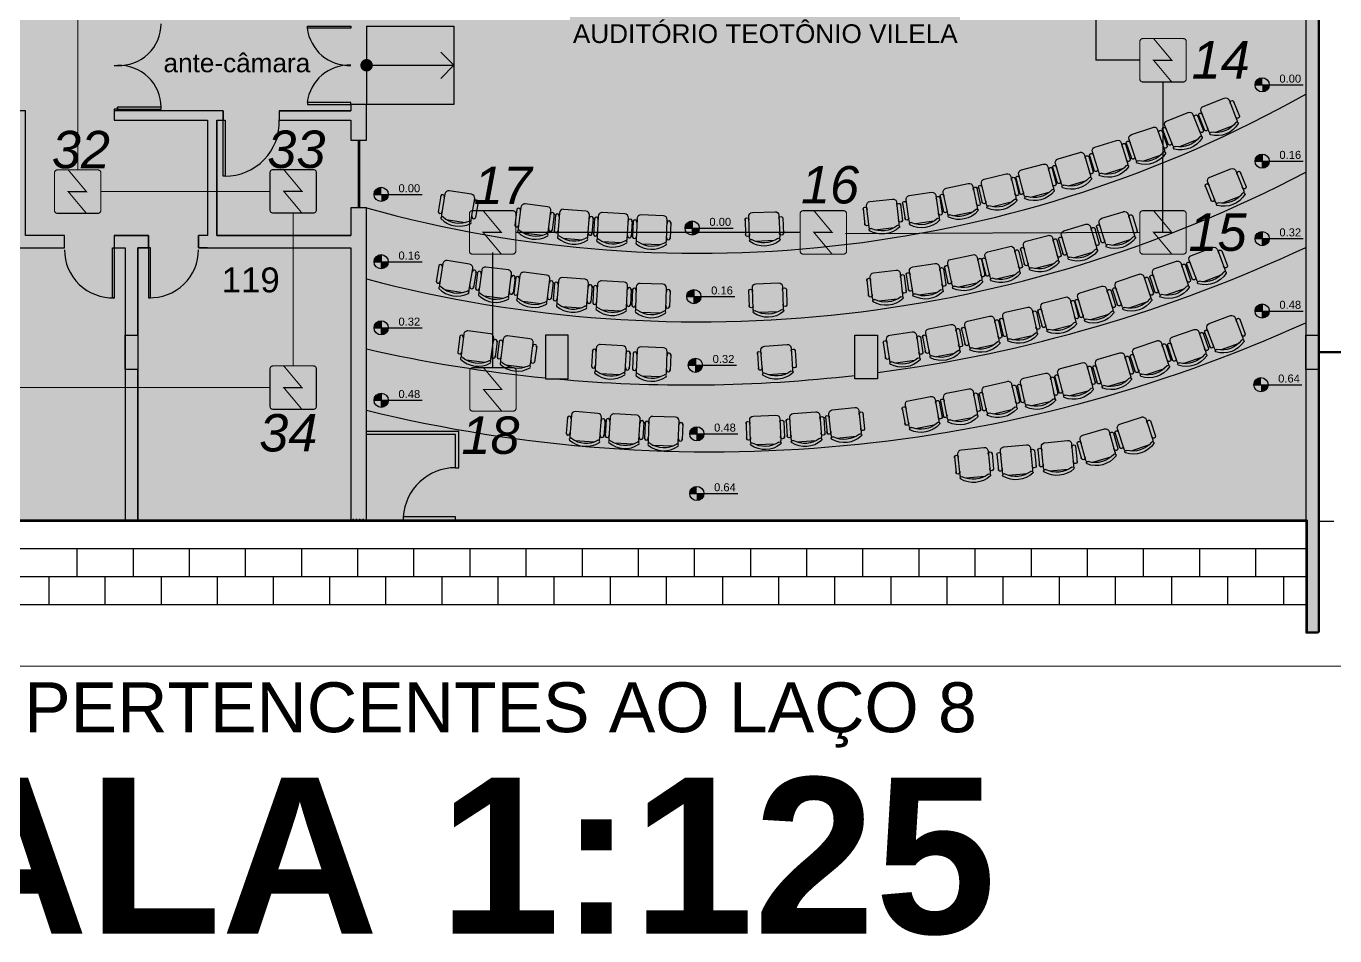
# Model space of a CAD drawing. Header units: metres. Extents: x -331 to 2982, y 362 to 2539.
# Drawn here: x 752.49 to 773.47, y 1545.86 to 1560.45 of the extents above; entities that cross this region are included whole.
import ezdxf
from ezdxf.enums import TextEntityAlignment as Align

# ---------------------------------------------------------------- set-up
doc = ezdxf.new("R2010")
doc.units = ezdxf.units.M
doc.linetypes.add('DASHED2', pattern=[0.375, 0.25, -0.125])
doc.layers.get('0').update_dxf_attribs({"color": 251})
doc.layers.add('_corredores', color=251, linetype='Continuous', plot=False)
doc.layers.add('_salas', color=251, linetype='Continuous', plot=False)
for name, color, linetype in [('ALV', 251, 'Continuous'), ('Cota Nivel', 251, 'Continuous'), ('CX', 251, 'Continuous'), ('Det', 251, 'Continuous'), ('DET. FUMAÇA', 1, 'Continuous'), ('Div', 251, 'Continuous'), ('Est', 251, 'Continuous'), ('Mob', 251, 'Continuous'), ('Pis', 251, 'Continuous'), ('Proj', 251, 'DASHED2'), ('SALAS NOVAS', 7, 'Continuous'), ('Texto_Salas', 251, 'Continuous'), ('vid', 251, 'Continuous')]:
    doc.layers.add(name, color=color, linetype=linetype)
doc.styles.add('ALESP1', font='arial.ttf')
doc.styles.add('DESTAQUE', font='arial.ttf', dxfattribs={"height": 0.4})
doc.styles.get("Standard").update_dxf_attribs({"font": 'arial.ttf', "height": 0.3})
doc.styles.add('X3G_ENTITY_1416AE9F', font='arial.ttf', dxfattribs={"height": 0.6})
doc.styles.add('X3G_ENTITY_1416AEA9', font='arial.ttf', dxfattribs={"height": 0.6})
doc.styles.add('X3G_ENTITY_1416AEB3', font='arial.ttf', dxfattribs={"height": 0.6})
doc.styles.add('X3G_ENTITY_1416AEBD', font='arial.ttf', dxfattribs={"height": 0.6})
doc.styles.add('X3G_ENTITY_1416AEC7', font='arial.ttf', dxfattribs={"height": 0.6})
doc.styles.add('X3G_ENTITY_1416AED1', font='arial.ttf', dxfattribs={"height": 0.6})
doc.styles.add('X3G_ENTITY_1416AEDB', font='arial.ttf', dxfattribs={"height": 0.6})
doc.styles.add('X3G_ENTITY_1416AEF9', font='arial.ttf', dxfattribs={"height": 0.6})
doc.styles.add('X3G_ENTITY_14219045', font='arialbd.ttf', dxfattribs={"height": 2.5})

# ---------------------------------------------------------------- blocks, each defined once
blk = doc.blocks.new('Detector de fumaça')
at = {"layer": 'DET. FUMAÇA', "linetype": 'Continuous', "lineweight": 15, "const_width": 0.0187}
blk.add_lwpolyline([(774.599, 539.816), (775.249, 539.816, -0.414214), (775.296, 539.769), (775.296, 539.167, -0.414214), (775.249, 539.12), (774.599, 539.12, -0.414214), (774.553, 539.167), (774.553, 539.769, -0.414214)], format="xyb", close=True, dxfattribs=at)
blk.add_lwpolyline([(774.773, 539.816), (775.064, 539.468), (774.773, 539.468), (775.064, 539.12)], dxfattribs=at)
blk = doc.blocks.new('CHAIR7$$')
for p, q in [((0.508, 0.305), (0.076, 0.305)), ((0.13, 0.382), (0.454, 0.382)), ((0, 0.229), (0, -0.229)), ((0.584, -0.189), (0.584, 0.189)), ((0.076, -0.305), (0.508, -0.305)), ((0.13, -0.381), (0.454, -0.381))]:
    blk.add_line(p, q)
for centre, radius, start, end in [((0.076, 0.229), 0.0762, 90, 180), ((0.141, 0.344), 0.0397, 73.7398, 286.2602), ((0.443, 0.344), 0.0397, 253.7398, 106.2602), ((0.508, 0.229), 0.0762, 62.4156, 90), ((0.568, 0.282), 0.0279, 53.3099, 212.0274), ((0.123, 0), 0.499, 327.5758, 32.4242), ((0.178, 0), 0.508, 323.1301, 36.8699), ((0.076, -0.229), 0.0762, 180, 270), ((0.141, -0.343), 0.0397, 73.7398, 286.2602), ((0.443, -0.343), 0.0397, 253.7398, 106.2602), ((0.508, -0.229), 0.0762, 270, 297.5844), ((0.568, -0.282), 0.0279, 147.9726, 306.6901)]:
    blk.add_arc(centre, radius, start, end)

msp = doc.modelspace()

# ---------------------------------------------------------------- hatches: boundary and pattern name
at = {"layer": '_corredores', "transparency": 33554508}
h = msp.add_hatch(color=256, dxfattribs=at)
h.dxf.hatch_style = 1
h.paths.add_polyline_path([(849.579, 1608.941), (849.579, 1612.216), (852.229, 1612.216), (852.229, 1614.651), (851.629, 1614.651), (851.629, 1624.564), (870.399, 1624.564), (870.399, 1626.4), (870.209, 1626.4), (870.209, 1626.597), (870.023, 1626.784), (866.324, 1626.785), (866.308, 1626.751), (866.204, 1626.834), (865.442, 1627.594), (864.014, 1627.594), (862.586, 1627.594), (861.776, 1626.785), (861.74, 1626.785), (861.736, 1626.784), (861.723, 1626.783), (861.705, 1626.783), (858.111, 1626.785), (857.764, 1626.438), (857.417, 1626.785), (853.824, 1626.785), (853.808, 1626.751), (853.704, 1626.834), (852.942, 1627.594), (851.514, 1627.594), (849.768, 1627.594), (849.768, 1626.834), (849.628, 1626.834), (849.628, 1629.914), (841.254, 1629.914), (841.254, 1628.074), (840.494, 1628.074), (840.494, 1627.116), (840.776, 1626.834), (840.394, 1626.452), (840.062, 1626.785), (836.454, 1626.785), (836.439, 1626.751), (836.334, 1626.834), (835.573, 1627.594), (834.144, 1627.594), (832.716, 1627.594), (831.906, 1626.785), (831.87, 1626.785), (831.867, 1626.784), (831.853, 1626.783), (831.835, 1626.783), (828.241, 1626.785), (827.894, 1626.438), (827.548, 1626.785), (823.954, 1626.785), (823.938, 1626.751), (823.834, 1626.834), (823.072, 1627.594), (821.644, 1627.594), (820.215, 1627.594), (819.405, 1626.785), (819.37, 1626.785), (819.366, 1626.784), (819.353, 1626.783), (819.335, 1626.783), (815.741, 1626.785), (815.394, 1626.438), (815.047, 1626.785), (811.454, 1626.785), (811.438, 1626.751), (811.334, 1626.834), (810.572, 1627.594), (809.144, 1627.594), (807.715, 1627.594), (806.906, 1626.785), (806.87, 1626.785), (806.866, 1626.784), (806.853, 1626.783), (806.835, 1626.783), (803.241, 1626.785), (802.894, 1626.438), (802.547, 1626.785), (798.954, 1626.785), (798.938, 1626.751), (798.834, 1626.834), (798.072, 1627.594), (796.644, 1627.594), (795.215, 1627.594), (794.406, 1626.785), (794.37, 1626.785), (794.366, 1626.784), (794.353, 1626.783), (794.335, 1626.783), (790.741, 1626.785), (790.394, 1626.438), (790.047, 1626.785), (786.454, 1626.785), (786.438, 1626.751), (786.334, 1626.834), (785.572, 1627.594), (784.144, 1627.594), (782.716, 1627.594), (781.906, 1626.785), (781.87, 1626.785), (781.866, 1626.784), (781.853, 1626.783), (781.835, 1626.783), (778.241, 1626.785), (777.894, 1626.438), (777.547, 1626.785), (773.954, 1626.785), (773.938, 1626.751), (773.834, 1626.834), (773.072, 1627.594), (771.644, 1627.594), (770.216, 1627.594), (769.406, 1626.785), (769.37, 1626.785), (769.367, 1626.784), (769.353, 1626.783), (769.335, 1626.783), (765.635, 1626.784), (765.449, 1626.597), (765.449, 1626.4), (765.259, 1626.4), (765.259, 1624.564), (770.104, 1624.564), (770.104, 1614.651), (770.414, 1614.651), (770.414, 1605.531), (765.029, 1605.531), (765.029, 1610.831), (763.829, 1610.831), (763.829, 1605.531), (755.929, 1605.531), (755.929, 1610.831), (754.829, 1610.831), (754.829, 1605.531), (746.079, 1605.531), (746.079, 1601.916), (748.449, 1601.916), (748.449, 1603.616), (748.049, 1603.616), (748.049, 1603.816), (754.474, 1603.816), (754.474, 1603.616), (754.149, 1603.616), (754.149, 1601.916), (754.474, 1601.916), (754.474, 1601.716), (754.474, 1601.191), (757.974, 1601.191), (757.974, 1603.591), (757.974, 1603.791), (768.029, 1603.791), (768.029, 1603.771), (768.834, 1603.771), (768.834, 1595.811), (768.004, 1595.811), (768.004, 1595.791), (762.364, 1595.791), (762.364, 1590.581), (754.174, 1590.581), (754.174, 1593.066), (752.499, 1593.066), (752.499, 1560.541), (752.299, 1560.541), (752.299, 1561.441), (751.199, 1561.441), (751.199, 1558.116), (752.299, 1558.116), (752.299, 1559.116), (752.499, 1559.116), (752.499, 1557.116), (755.419, 1557.116), (755.419, 1558.966), (753.924, 1558.966), (753.924, 1563.441), (754.189, 1563.441), (754.189, 1587.651), (760.824, 1587.651), (760.824, 1587.741), (768.929, 1587.741), (768.929, 1563.841), (770.329, 1563.841), (770.329, 1587.741), (771.929, 1587.741), (773.029, 1587.741), (775.879, 1587.741), (775.879, 1586.641), (777.179, 1586.641), (777.179, 1587.741), (788.779, 1587.741), (788.779, 1586.641), (790.079, 1586.641), (790.079, 1587.741), (802.329, 1587.741), (804.029, 1587.741), (844.979, 1587.741), (844.979, 1587.916), (845.279, 1587.916), (845.279, 1587.563), (845.279, 1563.241), (806.429, 1563.241), (806.429, 1563.441), (806.629, 1563.441), (806.629, 1565.791), (806.229, 1565.791), (806.229, 1585.191), (806.629, 1585.191), (806.629, 1587.541), (803.039, 1587.541), (803.039, 1576.841), (798.689, 1576.841), (796.094, 1576.841, -0.496898), (794.36, 1575.527), (793.559, 1573.063), (798.509, 1571.449), (798.509, 1560.721), (794.829, 1560.721), (794.829, 1560.541), (794.829, 1557.551), (801.129, 1557.551), (801.129, 1556.451), (802.329, 1556.451), (802.329, 1557.551), (805.229, 1557.551), (805.229, 1556.451), (806.429, 1556.451), (806.429, 1560.691), (845.279, 1560.691), (845.279, 1555.997), (846.404, 1555.997), (846.404, 1556.891), (846.054, 1556.891), (846.054, 1556.991), (846.454, 1556.991), (846.454, 1560.691), (849.204, 1560.691), (849.204, 1556.991), (849.604, 1556.991), (849.604, 1556.891), (849.254, 1556.891), (849.254, 1555.997), (850.479, 1555.997), (850.479, 1563.241), (849.579, 1563.241), (849.579, 1572.291), (849.579, 1575.941), (849.579, 1587.563), (849.579, 1588.141), (849.679, 1588.141), (849.679, 1587.991), (866.719, 1587.991), (870.339, 1587.991), (870.339, 1595.791), (866.429, 1595.791), (866.429, 1595.721), (852.429, 1595.721), (852.429, 1590.391), (849.579, 1590.391)])
h.paths.add_polyline_path([(845.139, 1595.841), (845.279, 1595.841), (845.279, 1590.341), (839.679, 1590.341), (775.879, 1590.341), (773.004, 1590.341), (773.004, 1595.811), (771.774, 1595.811), (771.774, 1603.766), (773.119, 1603.766), (773.119, 1603.821), (845.139, 1603.821)], flags=16)
h.paths.add_polyline_path([(846.026, 1605.531), (845.019, 1605.531), (845.019, 1609.931), (845.029, 1610.831), (843.829, 1610.831), (843.829, 1605.531), (835.029, 1605.531), (835.029, 1610.831), (833.829, 1610.831), (833.829, 1605.531), (825.029, 1605.531), (825.029, 1610.831), (823.829, 1610.831), (823.829, 1605.531), (815.029, 1605.531), (815.029, 1610.831), (813.829, 1610.831), (813.829, 1605.531), (805.029, 1605.531), (805.029, 1610.831), (803.829, 1610.831), (803.829, 1605.531), (795.029, 1605.531), (795.029, 1610.831), (793.829, 1610.831), (793.829, 1605.531), (785.029, 1605.531), (785.029, 1610.831), (783.829, 1610.831), (783.829, 1605.531), (775.029, 1605.531), (775.029, 1610.831), (773.999, 1610.831), (773.999, 1605.531), (773.214, 1605.531), (773.214, 1614.651), (773.144, 1614.651), (773.144, 1620.131), (775.164, 1620.131), (775.164, 1622.051), (773.644, 1622.051), (773.644, 1621.631), (773.184, 1621.631), (773.184, 1624.564), (845.949, 1624.563), (845.949, 1621.631), (845.489, 1621.631), (845.489, 1622.051), (843.989, 1622.051), (843.989, 1621.631), (843.969, 1620.131), (845.949, 1620.131), (845.949, 1614.651), (846.026, 1614.651)], flags=16)
h.paths.add_polyline_path([(865.19, 1593.806, -2.788173), (864.407, 1590.628), (864.569, 1590.706), (864.758, 1590.381), (866.058, 1591.278, -0.450063), (866.35, 1592.463), (865.616, 1593.862), (865.298, 1593.662)], flags=16)
h.paths.add_polyline_path([(845.264, 1626.452), (844.882, 1626.834), (845.264, 1627.216), (845.646, 1626.834)], flags=16)
h.paths.add_polyline_path([(851.514, 1626.452), (851.132, 1626.834), (851.514, 1627.216), (851.896, 1626.834)], flags=16)
h.paths.add_polyline_path([(834.144, 1626.452), (833.762, 1626.834), (834.144, 1627.216), (834.526, 1626.834)], flags=16)
h.paths.add_polyline_path([(864.014, 1626.452), (863.632, 1626.834), (864.014, 1627.216), (864.396, 1626.834)], flags=16)
h.paths.add_polyline_path([(821.644, 1626.452), (821.262, 1626.834), (821.644, 1627.216), (822.026, 1626.834)], flags=16)
h.paths.add_polyline_path([(809.526, 1626.834), (809.144, 1626.452), (808.762, 1626.834), (809.144, 1627.216)], flags=16)
h.paths.add_polyline_path([(797.026, 1626.834), (796.644, 1626.452), (796.262, 1626.834), (796.644, 1627.216)], flags=16)
h.paths.add_polyline_path([(784.526, 1626.834), (784.144, 1626.452), (783.762, 1626.834), (784.144, 1627.216)], flags=16)
h.paths.add_polyline_path([(772.026, 1626.834), (771.644, 1626.452), (771.262, 1626.834), (771.644, 1627.216)], flags=16)
h.paths.add_polyline_path([(767.575, 1593.944), (767.428, 1593.841), (767.223, 1594.085), (766.329, 1593.191, -0.414214), (766.329, 1592.392), (767.223, 1591.497), (767.428, 1591.741), (767.575, 1591.638, -3.171595)], flags=16)
at = {"layer": '_salas', "transparency": 33554559}
h = msp.add_hatch(color=256, dxfattribs=at)
h.dxf.hatch_style = 1
h.paths.add_polyline_path([(746.067, 1552.512), (773.017, 1552.512), (773.017, 1550.722), (773.217, 1550.722), (773.217, 1566.522), (773.017, 1566.522), (773.017, 1563.422), (770.517, 1563.422), (770.517, 1563.822), (770.317, 1563.822), (768.917, 1563.822), (768.917, 1587.722), (760.812, 1587.722), (760.812, 1587.632), (760.812, 1587.522), (762.307, 1587.522), (762.317, 1563.422), (757.857, 1563.422), (757.857, 1560.547), (753.912, 1560.547), (753.912, 1558.947), (755.407, 1558.947), (755.407, 1557.097), (752.487, 1557.097), (752.487, 1559.097), (752.287, 1559.097), (752.287, 1558.097), (751.187, 1558.097), (751.187, 1561.422), (752.287, 1561.422), (752.287, 1560.522), (752.487, 1560.522), (752.487, 1593.047), (754.162, 1593.047), (754.462, 1593.047), (754.462, 1593.247), (744.437, 1593.247), (744.437, 1593.047), (746.067, 1593.047)])
h = msp.add_hatch(color=256, dxfattribs=at)
h.dxf.hatch_style = 1
h.paths.add_polyline_path([(746.079, 1552.531), (773.029, 1552.531), (773.029, 1550.741), (773.229, 1550.741), (773.229, 1566.541), (773.029, 1566.541), (773.029, 1563.441), (770.529, 1563.441), (770.529, 1563.841), (770.329, 1563.841), (768.929, 1563.841), (768.929, 1587.741), (760.824, 1587.741), (760.824, 1587.651), (760.824, 1587.541), (762.319, 1587.541), (762.329, 1563.441), (757.869, 1563.441), (757.869, 1560.566), (753.924, 1560.566), (753.924, 1558.966), (755.419, 1558.966), (755.419, 1557.116), (752.499, 1557.116), (752.499, 1559.116), (752.299, 1559.116), (752.299, 1558.116), (751.199, 1558.116), (751.199, 1561.441), (752.299, 1561.441), (752.299, 1560.541), (752.499, 1560.541), (752.499, 1593.066), (754.174, 1593.066), (754.474, 1593.066), (754.474, 1593.266), (744.449, 1593.266), (744.449, 1593.066), (746.079, 1593.066)])
at = {"layer": 'ALV', "ltscale": 0.8}
h = msp.add_hatch(dxfattribs=at)
h.set_pattern_fill('ANSI31', color=251, scale=0.3, style=0)
h.set_pattern_definition([(45, (583.793965, 1477.03542), (-0.026516504, 0.026516504), [])])
h.paths.add_polyline_path([(757.929, 1552.551), (757.719, 1552.551), (757.719, 1552.531), (757.929, 1552.531)])
at = {"layer": 'Cota Nivel', "ltscale": 0.8}
h = msp.add_hatch(color=251, dxfattribs=at)
h.paths.add_polyline_path([(772.31, 1559.51), (772.31, 1559.624, 0.414214), (772.196, 1559.51)])
h.paths.add_polyline_path([(772.31, 1559.396, 0.414214), (772.424, 1559.51), (772.31, 1559.51)])
h = msp.add_hatch(color=251, dxfattribs=at)
h.paths.add_polyline_path([(772.31, 1558.287), (772.31, 1558.401, 0.414214), (772.196, 1558.287)])
h.paths.add_polyline_path([(772.31, 1558.173, 0.414214), (772.424, 1558.287), (772.31, 1558.287)])
h = msp.add_hatch(color=251, dxfattribs=at)
h.paths.add_polyline_path([(758.183, 1557.753), (758.183, 1557.867, 0.414214), (758.069, 1557.753)])
h.paths.add_polyline_path([(758.183, 1557.639, 0.414214), (758.298, 1557.753), (758.183, 1557.753)])
h = msp.add_hatch(color=251, dxfattribs=at)
h.paths.add_polyline_path([(763.17, 1557.213), (763.17, 1557.327, 0.414214), (763.056, 1557.213)])
h.paths.add_polyline_path([(763.17, 1557.099, 0.414214), (763.284, 1557.213), (763.17, 1557.213)])
h = msp.add_hatch(color=251, dxfattribs=at)
h.paths.add_polyline_path([(772.31, 1557.045), (772.31, 1557.159, 0.414214), (772.196, 1557.045)])
h.paths.add_polyline_path([(772.31, 1556.931, 0.414214), (772.424, 1557.045), (772.31, 1557.045)])
h = msp.add_hatch(color=251, dxfattribs=at)
h.paths.add_polyline_path([(758.183, 1556.673), (758.183, 1556.787, 0.414214), (758.069, 1556.673)])
h.paths.add_polyline_path([(758.183, 1556.559, 0.414214), (758.298, 1556.673), (758.183, 1556.673)])
h = msp.add_hatch(color=251, dxfattribs=at)
h.paths.add_polyline_path([(763.197, 1556.114), (763.197, 1556.228, 0.414214), (763.083, 1556.114)])
h.paths.add_polyline_path([(763.197, 1556, 0.414214), (763.311, 1556.114), (763.197, 1556.114)])
h = msp.add_hatch(color=251, dxfattribs=at)
h.paths.add_polyline_path([(772.31, 1555.883), (772.31, 1555.997, 0.414214), (772.196, 1555.883)])
h.paths.add_polyline_path([(772.31, 1555.769, 0.414214), (772.424, 1555.883), (772.31, 1555.883)])
h = msp.add_hatch(color=251, dxfattribs=at)
h.paths.add_polyline_path([(758.183, 1555.613), (758.183, 1555.727, 0.414214), (758.069, 1555.613)])
h.paths.add_polyline_path([(758.183, 1555.499, 0.414214), (758.298, 1555.613), (758.183, 1555.613)])
h = msp.add_hatch(color=251, dxfattribs=at)
h.paths.add_polyline_path([(763.221, 1555.014), (763.221, 1555.128, 0.414214), (763.107, 1555.014)])
h.paths.add_polyline_path([(763.221, 1554.9, 0.414214), (763.336, 1555.014), (763.221, 1555.014)])
h = msp.add_hatch(color=251, dxfattribs=at)
h.paths.add_polyline_path([(772.29, 1554.701), (772.29, 1554.816, 0.414214), (772.176, 1554.701)])
h.paths.add_polyline_path([(772.29, 1554.587, 0.414214), (772.404, 1554.701), (772.29, 1554.701)])
h = msp.add_hatch(color=251, dxfattribs=at)
h.paths.add_polyline_path([(758.183, 1554.452), (758.183, 1554.566, 0.414214), (758.069, 1554.452)])
h.paths.add_polyline_path([(758.183, 1554.338, 0.414214), (758.298, 1554.452), (758.183, 1554.452)])
h = msp.add_hatch(color=251, dxfattribs=at)
h.paths.add_polyline_path([(763.244, 1553.914), (763.244, 1554.028, 0.414214), (763.13, 1553.914)])
h.paths.add_polyline_path([(763.244, 1553.8, 0.414214), (763.358, 1553.914), (763.244, 1553.914)])
h = msp.add_hatch(color=251, dxfattribs=at)
h.paths.add_polyline_path([(763.244, 1552.957), (763.244, 1553.071, 0.414214), (763.13, 1552.957)])
h.paths.add_polyline_path([(763.244, 1552.843, 0.414214), (763.358, 1552.957), (763.244, 1552.957)])

# ---------------------------------------------------------------- linework, layer by layer
at = {"lineweight": 0}
for points in [[(773.029, 1552.531), (746.079, 1552.531), (746.079, 1593.066)], [(773.029, 1552.531), (773.029, 1550.741), (773.229, 1550.741), (773.229, 1566.541), (773.029, 1566.541), (773.029, 1563.441), (770.529, 1563.441), (770.529, 1587.541), (773.029, 1587.541)]]:
    msp.add_lwpolyline(points, dxfattribs=at)
at = {"color": 251}
for points in [[(773.029, 1552.531), (746.079, 1552.531), (746.079, 1593.066)], [(773.029, 1552.531), (773.029, 1550.741), (773.229, 1550.741), (773.229, 1566.541), (773.029, 1566.541), (773.029, 1563.441), (770.529, 1563.441), (770.529, 1587.541), (773.029, 1587.541)]]:
    msp.add_lwpolyline(points, dxfattribs=at)
at = {"layer": 'ALV', "color": 251}
for p, q in [((755.649, 1559.096), (753.904, 1559.096)), ((753.904, 1559.096), (753.904, 1558.946)), ((753.904, 1558.946), (755.399, 1558.946)), ((755.399, 1558.946), (755.399, 1557.096)), ((755.399, 1558.946), (755.399, 1557.096)), ((755.549, 1558.946), (755.549, 1557.096)), ((755.549, 1558.946), (755.649, 1558.946)), ((755.549, 1557.096), (755.549, 1558.946)), ((755.549, 1558.946), (755.649, 1558.946)), ((755.649, 1559.096), (755.649, 1558.946)), ((755.649, 1558.946), (755.649, 1559.096)), ((756.549, 1559.096), (756.549, 1558.946)), ((756.549, 1559.096), (757.699, 1559.096)), ((757.699, 1557.537), (757.699, 1557.096)), ((757.949, 1557.537), (757.699, 1557.537)), ((757.949, 1552.531), (757.949, 1557.537)), ((753.904, 1557.096), (753.904, 1556.896)), ((753.904, 1557.096), (754.454, 1557.096)), ((754.454, 1557.096), (753.904, 1557.096)), ((753.904, 1557.096), (753.904, 1556.896)), ((754.454, 1557.096), (754.454, 1556.896)), ((754.454, 1556.896), (754.454, 1557.096)), ((755.399, 1557.096), (755.254, 1557.096)), ((755.254, 1556.896), (755.254, 1557.096)), ((755.399, 1557.096), (755.254, 1557.096)), ((755.254, 1557.096), (755.254, 1556.896)), ((755.549, 1557.096), (757.699, 1557.096)), ((757.699, 1557.096), (755.549, 1557.096)), ((753.904, 1556.896), (754.079, 1556.896)), ((753.904, 1556.896), (754.079, 1556.896)), ((754.079, 1556.896), (754.079, 1552.531)), ((754.079, 1556.896), (754.079, 1555.496)), ((754.279, 1556.896), (754.279, 1552.531)), ((754.454, 1556.896), (754.279, 1556.896)), ((754.279, 1555.496), (754.279, 1556.896)), ((754.279, 1556.896), (754.454, 1556.896)), ((755.254, 1556.896), (755.254, 1556.996)), ((755.399, 1556.896), (755.254, 1556.896)), ((755.254, 1556.896), (755.399, 1556.896)), ((755.399, 1556.896), (757.699, 1556.896)), ((755.399, 1556.896), (757.699, 1556.896)), ((757.699, 1556.896), (757.699, 1552.531)), ((757.699, 1556.896), (757.699, 1552.531)), ((754.079, 1554.946), (754.079, 1552.531)), ((754.279, 1552.531), (754.279, 1554.946)), ((773.029, 1550.741), (773.189, 1550.741))]:
    msp.add_line(p, q, dxfattribs=at)
for points in [[(773.209, 1566.521), (773.209, 1550.721)], [(773.009, 1561.221), (773.009, 1550.721)], [(773.009, 1550.721), (773.209, 1550.721)]]:
    msp.add_lwpolyline(points, dxfattribs=at)
for points in [[(757.949, 1559.196), (757.699, 1559.196), (757.699, 1559.096), (756.549, 1559.096), (756.549, 1558.946), (757.699, 1558.946), (757.699, 1558.621), (757.949, 1558.621)], [(753.104, 1557.096), (752.479, 1557.096), (752.479, 1559.096), (752.179, 1559.096), (752.179, 1557.096), (746.079, 1557.096), (746.079, 1556.896), (752.479, 1556.896), (753.104, 1556.896)]]:
    msp.add_lwpolyline(points, close=True, dxfattribs=at)
at = {"layer": 'Cota Nivel', "color": 251, "ltscale": 0.8}
for p, q in [((772.196, 1559.51), (772.967, 1559.51)), ((772.31, 1558.401), (772.31, 1558.173)), ((772.196, 1558.287), (772.967, 1558.287)), ((758.069, 1557.753), (758.841, 1557.753)), ((763.17, 1557.327), (763.17, 1557.099)), ((763.056, 1557.213), (763.827, 1557.213)), ((772.196, 1557.045), (772.967, 1557.045)), ((772.31, 1557.159), (772.31, 1556.931)), ((758.069, 1556.673), (758.841, 1556.673)), ((758.183, 1556.787), (758.183, 1556.559)), ((763.197, 1556.228), (763.197, 1556)), ((763.083, 1556.114), (763.855, 1556.114)), ((772.31, 1555.997), (772.31, 1555.769)), ((772.196, 1555.883), (772.967, 1555.883)), ((758.069, 1555.613), (758.841, 1555.613)), ((758.183, 1555.727), (758.183, 1555.499)), ((763.107, 1555.014), (763.879, 1555.014)), ((763.221, 1555.128), (763.221, 1554.9)), ((758.183, 1554.566), (758.183, 1554.338)), ((772.176, 1554.701), (772.947, 1554.701)), ((758.069, 1554.452), (758.841, 1554.452)), ((763.13, 1553.914), (763.902, 1553.914)), ((763.244, 1554.028), (763.244, 1553.8)), ((763.13, 1552.957), (763.902, 1552.957))]:
    msp.add_line(p, q, dxfattribs=at)
for centre in [(772.31, 1559.51), (772.31, 1558.287), (758.183, 1557.753), (763.17, 1557.213), (772.31, 1557.045), (758.183, 1556.673), (763.197, 1556.114), (772.31, 1555.883), (758.183, 1555.613), (763.221, 1555.014), (772.29, 1554.701), (758.183, 1554.452), (763.244, 1553.914), (763.244, 1552.957)]:
    msp.add_circle(centre, 0.114, dxfattribs=at)
at = {"layer": 'CX', "color": 251, "ltscale": 0.8}
msp.add_line((753.954, 1559.121), (753.904, 1559.121), dxfattribs=at)
for points in [[(757.699, 1560.451), (757.699, 1560.421), (756.999, 1560.421), (756.999, 1560.451)], [(753.954, 1559.151), (753.954, 1559.121), (754.654, 1559.121), (754.654, 1559.151)], [(757.699, 1559.196), (757.699, 1559.226), (756.999, 1559.226), (756.999, 1559.196)], [(755.649, 1558.946), (755.679, 1558.946), (755.679, 1558.046), (755.649, 1558.046)]]:
    msp.add_lwpolyline(points, close=True, dxfattribs=at)
at = {"layer": 'CX', "color": 251, "ltscale": 8}
for points in [[(753.874, 1556.896), (753.904, 1556.896), (753.904, 1556.096), (753.874, 1556.096)], [(754.484, 1556.897), (754.454, 1556.897), (754.454, 1556.097), (754.484, 1556.097)]]:
    msp.add_lwpolyline(points, close=True, dxfattribs=at)
at = {"layer": 'CX', "color": 251, "linetype": 'Continuous'}
msp.add_lwpolyline([(759.377, 1552.581), (758.537, 1552.581), (758.537, 1552.531), (759.377, 1552.531)], close=True, dxfattribs=at)
at = {"layer": 'CX', "color": 251, "ltscale": 0.8}
for centre, radius, start, end in [((753.983, 1560.491), 0.671, 267.4911, 0), ((757.668, 1560.496), 0.674, 186.4231, 272.6147), ((753.983, 1559.151), 0.671, 0, 92.5089), ((757.668, 1559.151), 0.674, 87.3853, 173.5769), ((755.679, 1558.917), 0.871, 270, 1.942)]:
    msp.add_arc(centre, radius, start, end, dxfattribs=at)
at = {"layer": 'CX', "color": 251, "ltscale": 8}
for centre, start, end in [((753.875, 1556.866), 180, 272.1894), ((754.483, 1556.867), 267.8106, 0)]:
    msp.add_arc(centre, 0.771, start, end, dxfattribs=at)
at = {"layer": 'CX', "color": 251, "linetype": 'Continuous'}
msp.add_arc((759.378, 1552.528), 0.843, 90.0796, 176.4064, dxfattribs=at)
at = {"layer": 'Det', "color": 251}
for p, q in [((773.009, 1552.071), (745.629, 1552.071)), ((753.309, 1551.621), (753.309, 1552.071)), ((754.209, 1551.621), (754.209, 1552.071)), ((755.109, 1551.621), (755.109, 1552.071)), ((756.009, 1551.621), (756.009, 1552.071)), ((756.909, 1551.621), (756.909, 1552.071)), ((757.359, 1552.071), (757.359, 1552.071)), ((757.809, 1551.621), (757.809, 1552.071)), ((758.259, 1552.071), (758.259, 1552.071)), ((758.709, 1551.621), (758.709, 1552.071)), ((759.159, 1552.071), (759.159, 1552.071)), ((759.609, 1551.621), (759.609, 1552.071)), ((760.059, 1552.071), (760.059, 1552.071)), ((760.509, 1551.621), (760.509, 1552.071)), ((760.959, 1552.071), (760.959, 1552.071)), ((761.409, 1551.621), (761.409, 1552.071)), ((761.859, 1552.071), (761.859, 1552.071)), ((762.309, 1551.621), (762.309, 1552.071)), ((762.759, 1552.071), (762.759, 1552.071)), ((763.209, 1551.621), (763.209, 1552.071)), ((763.659, 1552.071), (763.659, 1552.071)), ((764.109, 1551.621), (764.109, 1552.071)), ((764.559, 1552.071), (764.559, 1552.071)), ((765.009, 1551.621), (765.009, 1552.071)), ((765.459, 1552.071), (765.459, 1552.071)), ((765.909, 1551.621), (765.909, 1552.071)), ((766.359, 1552.071), (766.359, 1552.071)), ((766.809, 1551.621), (766.809, 1552.071)), ((767.259, 1552.071), (767.259, 1552.071)), ((767.709, 1551.621), (767.709, 1552.071)), ((768.159, 1552.071), (768.159, 1552.071)), ((768.609, 1551.621), (768.609, 1552.071)), ((769.059, 1552.071), (769.059, 1552.071)), ((769.509, 1551.621), (769.509, 1552.071)), ((769.959, 1552.071), (769.959, 1552.071)), ((770.409, 1551.621), (770.409, 1552.071)), ((770.859, 1552.071), (770.859, 1552.071)), ((771.309, 1551.621), (771.309, 1552.071)), ((771.759, 1552.071), (771.759, 1552.071)), ((772.209, 1551.621), (772.209, 1552.071)), ((772.659, 1552.071), (772.659, 1552.071)), ((773.009, 1551.621), (745.629, 1551.621)), ((752.859, 1551.171), (752.859, 1551.621)), ((753.759, 1551.171), (753.759, 1551.621)), ((754.659, 1551.171), (754.659, 1551.621)), ((755.559, 1551.171), (755.559, 1551.621)), ((756.459, 1551.171), (756.459, 1551.621)), ((757.359, 1551.171), (757.359, 1551.621)), ((758.259, 1551.171), (758.259, 1551.621)), ((759.159, 1551.171), (759.159, 1551.621)), ((760.059, 1551.171), (760.059, 1551.621)), ((760.959, 1551.171), (760.959, 1551.621)), ((761.859, 1551.171), (761.859, 1551.621)), ((762.759, 1551.171), (762.759, 1551.621)), ((763.659, 1551.171), (763.659, 1551.621)), ((764.559, 1551.171), (764.559, 1551.621)), ((765.459, 1551.171), (765.459, 1551.621)), ((766.359, 1551.171), (766.359, 1551.621)), ((767.259, 1551.171), (767.259, 1551.621)), ((768.159, 1551.171), (768.159, 1551.621)), ((769.059, 1551.171), (769.059, 1551.621)), ((769.959, 1551.171), (769.959, 1551.621)), ((770.859, 1551.171), (770.859, 1551.621)), ((771.759, 1551.171), (771.759, 1551.621)), ((772.659, 1551.171), (772.659, 1551.621)), ((773.009, 1551.171), (745.179, 1551.171)), ((753.309, 1551.171), (753.309, 1551.171)), ((754.209, 1551.171), (754.209, 1551.171))]:
    msp.add_line(p, q, dxfattribs=at)
at = {"layer": 'Div', "color": 150, "linetype": 'Continuous', "lineweight": 0}
for p, q in [((753.317, 1558.146), (753.317, 1588.414)), ((753.688, 1557.798), (756.4, 1557.798)), ((756.772, 1557.455), (756.772, 1555.003)), ((756.4, 1554.655), (748.01, 1554.655))]:
    msp.add_line(p, q, dxfattribs=at)
at = {"layer": 'Div', "color": 150}
for p, q in [((769.645, 1564.671), (769.645, 1559.904)), ((770.349, 1559.904), (769.645, 1559.904)), ((770.715, 1557.144), (770.72, 1559.556)), ((764.902, 1557.144), (760.343, 1557.144)), ((770.349, 1557.144), (765.63, 1557.121)), ((759.975, 1554.973), (759.975, 1556.824))]:
    msp.add_line(p, q, dxfattribs=at)
at = {"layer": 'Div', "lineweight": 0, "ltscale": 0.8}
for p, q in [((753.904, 1559.821), (753.954, 1559.821)), ((753.954, 1559.096), (753.954, 1559.151)), ((753.904, 1559.121), (753.904, 1559.096))]:
    msp.add_line(p, q, dxfattribs=at)
at = {"layer": 'Div', "color": 251, "ltscale": 0.8}
for p, q in [((753.904, 1559.821), (753.954, 1559.821)), ((753.954, 1559.096), (753.954, 1559.151)), ((753.904, 1559.121), (753.904, 1559.096))]:
    msp.add_line(p, q, dxfattribs=at)
at = {"layer": 'Div', "linetype": 'Continuous', "lineweight": 0}
msp.add_line((759.377, 1553.371), (759.427, 1553.371), dxfattribs=at)
at = {"layer": 'Div', "color": 251, "linetype": 'Continuous'}
msp.add_line((759.377, 1553.371), (759.427, 1553.371), dxfattribs=at)
at = {"layer": 'Div', "color": 230, "linetype": 'Continuous', "lineweight": 0}
msp.add_line((744.378, 1550.189), (774.416, 1550.19), dxfattribs=at)
at = {"layer": 'Div', "linetype": 'Continuous', "lineweight": 0}
for points in [[(759.427, 1553.371), (759.427, 1553.952), (757.949, 1553.952)], [(759.377, 1553.371), (759.377, 1553.902), (757.949, 1553.902)]]:
    msp.add_lwpolyline(points, dxfattribs=at)
at = {"layer": 'Div', "color": 251, "linetype": 'Continuous'}
for points in [[(759.427, 1553.371), (759.427, 1553.952), (757.949, 1553.952)], [(759.377, 1553.371), (759.377, 1553.902), (757.949, 1553.902)]]:
    msp.add_lwpolyline(points, dxfattribs=at)
at = {"layer": 'Est', "color": 251}
for points in [[(754.079, 1554.946), (754.079, 1555.496), (754.279, 1555.496), (754.279, 1554.946)], [(760.819, 1554.796), (761.179, 1554.796), (761.179, 1555.496), (760.819, 1555.496)], [(766.144, 1554.796), (765.779, 1554.796), (765.779, 1555.496), (766.144, 1555.496)], [(773.009, 1554.946), (773.009, 1555.496), (773.209, 1555.496), (773.209, 1554.946)]]:
    msp.add_lwpolyline(points, close=True, dxfattribs=at)
at = {"layer": 'Mob', "color": 251, "ltscale": 0.8}
msp.add_line((766.144, 1554.946), (766.144, 1554.796), dxfattribs=at)
at = {"layer": 'Pis', "color": 251, "linetype": 'Continuous'}
for p, q in [((757.949, 1560.451), (759.349, 1560.451)), ((757.949, 1560.451), (757.949, 1559.196)), ((759.349, 1560.451), (759.349, 1559.196)), ((757.949, 1559.824), (759.349, 1559.824)), ((759.349, 1559.196), (757.949, 1559.196))]:
    msp.add_line(p, q, dxfattribs=at)
at = {"layer": 'Pis', "color": 251, "linetype": 'Continuous', "lineweight": 15}
for q in [(759.137, 1560.036), (759.137, 1559.611)]:
    msp.add_line((759.349, 1559.824), q, dxfattribs=at)
at = {"layer": 'Pis', "color": 251, "linetype": 'Continuous', "const_width": 0.1}
msp.add_lwpolyline([(757.899, 1559.824, 1), (757.999, 1559.824, 1)], format="xyb", close=True, dxfattribs=at)
at = {"layer": 'Pis', "color": 251}
for centre, radius, start, end in [((763.273, 1576.653), 19.843, 254.4361, 299.3829), ((763.273, 1576.653), 20.943, 255.2726, 297.702), ((763.107, 1578.026), 23.328, 277.4811, 295.1179), ((763.456, 1576.711), 23.085, 256.1975, 294.4441), ((763.107, 1578.026), 23.328, 257.2266, 264.3721), ((763.107, 1578.026), 23.328, 264.7493, 276.5771)]:
    msp.add_arc(centre, radius, start, end, dxfattribs=at)
at = {"layer": 'Proj', "color": 251}
msp.add_line((773.209, 1552.511), (794.609, 1552.511), dxfattribs=at)
at = {"layer": 'vid', "color": 251, "ltscale": 0.8}
for p, q in [((757.814, 1558.621), (757.814, 1557.537)), ((757.834, 1558.621), (757.834, 1557.537))]:
    msp.add_line(p, q, dxfattribs=at)
at = {"layer": 'vid', "color": 251}
for p, q in [((780.109, 1555.231), (773.209, 1555.231)), ((780.109, 1555.211), (773.209, 1555.211)), ((746.059, 1552.511), (773.009, 1552.511)), ((746.079, 1552.531), (773.009, 1552.531))]:
    msp.add_line(p, q, dxfattribs=at)

# ---------------------------------------------------------------- block references
at = {"layer": 'DET. FUMAÇA', "linetype": 'Continuous', "lineweight": 0}
for p in [(-4.204, 1020.436), (-21.608, 1018.33), (-18.152, 1018.335), (-14.955, 1017.676), (-9.651, 1017.676), (-4.204, 1017.676), (-18.152, 1015.187), (-14.949, 1015.158)]:
    msp.add_blockref('Detector de fumaça', p, dxfattribs=at)
at = {"layer": 'Mob', "color": 251}
for p, xscale, yscale, zscale, rotation in [((771.532, 1559.23), -0.7927388999999401, 0.7927389000001313, 0.7927389, 111.6026028128091), ((770.953, 1559.001), -0.7927388999999401, 0.7927389000001313, 0.7927389, 111.6026028128091), ((770.385, 1558.77), -0.7927389000000429, 0.7927389000001313, 0.7927389, 108.5950717433633), ((769.801, 1558.566), -0.7927388999999179, 0.7927389000001313, 0.7927389, 107.1047042559873), ((769.21, 1558.374), -0.7927388999999851, 0.7927389000001311, 0.7927389, 106.5262658898683), ((768.029, 1558.041), -0.792738899999848, 0.7927389000001313, 0.7927389, 103.7003897336014), ((768.625, 1558.192), -0.7927389000000707, 0.7927389000001313, 0.7927389, 104.6803735221031), ((771.64, 1558.097), -0.7927388999999401, 0.7927389000001313, 0.7927389, 111.6026028128091), ((767.42, 1557.891), -0.7927389000000526, 0.7927389000001311, 0.7927389, 101.9896945398656), ((759.453, 1557.784), 0.7927389000000366, 0.7927389000000366, 0.7927389000000366, 260.9420991977566), ((766.201, 1557.659), -0.7927389000001066, 0.7927389000001314, 0.7927389, 96.3868471934838), ((766.829, 1557.76), -0.7927389000001949, 0.7927389000001311, 0.7927389, 98.49915180844489), ((760.672, 1557.577), 0.7927389000000173, 0.7927389000000173, 0.7927389000000173, 262.7298101777883), ((761.287, 1557.5), 0.7927389000000654, 0.7927389000000654, 0.7927389000000654, 265.6550719087589), ((761.909, 1557.452), 0.79273889999996, 0.79273889999996, 0.79273889999996, 266.6860399115961), ((764.316, 1557.469), -0.7927389000000052, 0.7927389000001314, 0.7927389, 92.2440335652947), ((769.91, 1557.423), -0.7927388999999179, 0.7927389000001313, 0.7927389, 107.1047042559873), ((762.529, 1557.417), 0.7927388999999962, 0.7927388999999962, 0.7927388999999962, 267.9435452748194), ((769.306, 1557.222), -0.7927388999999851, 0.7927389000001311, 0.7927389, 106.5262658898683), ((768.701, 1557.049), -0.7927389000000707, 0.7927389000001313, 0.7927389, 104.6803735221031), ((768.086, 1556.877), -0.792738899999848, 0.7927389000001313, 0.7927389, 103.7003897336014), ((771.345, 1556.839), -0.7927388999999607, 0.7927389000001313, 0.7927389, 110.6327580783387), ((759.422, 1556.663), 0.7927389000001006, 0.7927389000001006, 0.7927389000001006, 260.6868679050226), ((766.886, 1556.618), -0.7927389000001949, 0.7927389000001311, 0.7927389, 98.49915180844489), ((767.492, 1556.749), -0.7927389000000526, 0.7927389000001311, 0.7927389, 101.9896945398656), ((770.762, 1556.623), -0.792738899999908, 0.7927389000001313, 0.7927389, 108.4653267985694), ((760.042, 1556.565), 0.7927389000000173, 0.7927389000000173, 0.7927389000000173, 262.7298101777883), ((760.655, 1556.482), 0.7927389000000173, 0.7927389000000173, 0.7927389000000173, 262.7298101777883), ((761.271, 1556.406), 0.7927389000000654, 0.7927389000000654, 0.7927389000000654, 265.6550719087589), ((766.259, 1556.518), -0.7927389000001066, 0.7927389000001314, 0.7927389, 96.3868471934838), ((770.164, 1556.416), -0.7927389000000429, 0.7927389000001313, 0.7927389, 108.5950717433633), ((761.897, 1556.355), 0.79273889999996, 0.79273889999996, 0.79273889999996, 266.6860399115961), ((762.518, 1556.32), 0.7927388999999962, 0.7927388999999962, 0.7927388999999962, 267.9435452748194), ((764.374, 1556.327), -0.7927389000000052, 0.7927389000001314, 0.7927389, 92.2440335652947), ((769.565, 1556.227), -0.7927388999999179, 0.7927389000001313, 0.7927389, 107.1047042559873), ((768.98, 1556.06), -0.7927388999998978, 0.7927389000001314, 0.7927389, 104.9800134426984), ((767.763, 1555.761), -0.792738900000064, 0.7927389000001313, 0.7927389, 102.7614992048043), ((768.373, 1555.905), -0.7927389000001128, 0.7927389000001313, 0.7927389, 102.469864141047), ((771.63, 1555.745), -0.7927388999999607, 0.7927389000001313, 0.7927389, 110.6327580783387), ((759.755, 1555.54), 0.7927389000000173, 0.7927389000000173, 0.7927389000000173, 262.7298101777883), ((767.141, 1555.631), -0.792738900000131, 0.7927389000001313, 0.7927389, 100.88005973908), ((771.047, 1555.529), -0.792738899999908, 0.7927389000001313, 0.7927389, 108.4653267985694), ((760.389, 1555.461), 0.7927389000000173, 0.7927389000000173, 0.7927389000000173, 262.7298101777883), ((766.518, 1555.525), -0.7927389000000531, 0.7927389000001313, 0.7927389, 98.36638055672252), ((770.446, 1555.348), -0.7927389000000429, 0.7927389000001313, 0.7927389, 108.5950717433633), ((761.877, 1555.335), 0.79273889999996, 0.79273889999996, 0.79273889999996, 266.6860399115961), ((762.529, 1555.3), 0.7927388999999962, 0.7927388999999962, 0.7927388999999962, 267.9435452748194), ((764.51, 1555.334), -0.7927389000000536, 0.7927389000001311, 0.7927389, 94.21654893141022), ((769.854, 1555.161), -0.7927389000000588, 0.7927389000001313, 0.7927389, 106.3361986887791), ((769.249, 1555.007), -0.7927388999998978, 0.7927389000001314, 0.7927389, 104.9800134426984), ((768.043, 1554.715), -0.792738900000064, 0.7927389000001313, 0.7927389, 102.7614992048043), ((768.659, 1554.846), -0.7927389000001128, 0.7927389000001313, 0.7927389, 102.469864141047), ((766.815, 1554.478), -0.7927388999999723, 0.7927389000001314, 0.7927389, 100.5777781127212), ((767.429, 1554.6), -0.7927388999998654, 0.7927389000001311, 0.7927389, 100.5578216218593), ((765.596, 1554.317), -0.7927388999999296, 0.7927389000001314, 0.7927389, 96.16032634332139), ((761.478, 1554.256), 0.7927389000000654, 0.7927389000000654, 0.7927389000000654, 265.6550719087589), ((762.099, 1554.222), 0.79273889999996, 0.79273889999996, 0.79273889999996, 266.6860399115961), ((762.72, 1554.187), 0.7927388999999962, 0.7927388999999962, 0.7927388999999962, 267.9435452748194), ((764.332, 1554.205), -0.7927389000000052, 0.7927389000001314, 0.7927389, 92.2440335652947), ((764.97, 1554.253), -0.7927389000001229, 0.7927389000001314, 0.7927389, 94.26989299065869), ((770.201, 1554.125), -0.7927389000001427, 0.7927389000001313, 0.7927389, 108.1413014372367), ((769.607, 1553.942), -0.7927388999998628, 0.7927389000001313, 0.7927389, 105.8824283826732), ((767.667, 1553.677), -0.7927388999998687, 0.7927389000001205, 0.7927389, 95.62478496083152), ((768.348, 1553.721), -0.7927388999998687, 0.7927389000001205, 0.7927389, 95.62478496083152), ((769.006, 1553.79), -0.7927388999998687, 0.7927389000001205, 0.7927389, 95.62478496083152)]:
    msp.add_blockref('CHAIR7$$', p, dxfattribs=dict(at, xscale=xscale, yscale=yscale, zscale=zscale, rotation=rotation))

# ---------------------------------------------------------------- texts
at = {"layer": 'Cota Nivel', "color": 251, "ltscale": 0.8, "style": 'ALESP1'}
for s, p in [('0.00', (772.586, 1559.546)), ('0.16', (772.586, 1558.323)), ('0.00', (758.46, 1557.788)), ('0.00', (763.446, 1557.249)), ('0.32', (772.586, 1557.08)), ('0.16', (758.46, 1556.709)), ('0.16', (763.474, 1556.149)), ('0.48', (772.586, 1555.919)), ('0.32', (758.46, 1555.649)), ('0.32', (763.498, 1555.05)), ('0.64', (772.566, 1554.737)), ('0.48', (758.46, 1554.488)), ('0.48', (763.521, 1553.95)), ('0.64', (763.521, 1552.993))]:
    msp.add_text(s, height=0.1283, dxfattribs=at).set_placement(p)
at = {"layer": 'Div', "color": 5, "linetype": 'Continuous', "lineweight": 0, "true_color": 0x0000ff, "char_height": 0.6, "attachment_point": 1}
for s, insert, style in [('{\\fArial|b0|i1|c0|p34;14}', (771.179, 1560.211), 'X3G_ENTITY_1416AEC7'), ('{\\fArial|b0|i1|c0|p34;32}', (752.902, 1558.772), 'X3G_ENTITY_1416AEF9'), ('{\\fArial|b0|i1|c0|p34;33}', (756.357, 1558.777), 'X3G_ENTITY_1416AED1'), ('{\\fArial|b0|i1|c0|p34;17}', (759.667, 1558.197), 'X3G_ENTITY_1416AEBD'), ('{\\fArial|b0|i1|c0|p34;16}', (764.914, 1558.208), 'X3G_ENTITY_1416AEB3'), ('{\\fArial|b0|i1|c0|p34;15}', (771.128, 1557.448), 'X3G_ENTITY_1416AE9F'), ('{\\fArial|b0|i1|c0|p34;34}', (756.228, 1554.231), 'X3G_ENTITY_1416AEDB'), ('{\\fArial|b0|i1|c0|p34;18}', (759.469, 1554.193), 'X3G_ENTITY_1416AEA9')]:
    msp.add_mtext_dynamic_manual_height_columns(s, width=13.3188, gutter_width=2.5, heights=[0], dxfattribs=dict(at, insert=insert, style=style))
at = {"layer": 'Div', "color": 230, "linetype": 'Continuous', "lineweight": 0, "insert": (744.511, 1549.929), "char_height": 0.8, "attachment_point": 1}
msp.add_mtext_dynamic_manual_height_columns('DETECTORES PERTENCENTES AO LAÇO 8', width=27.20388, gutter_width=2.5, heights=[0], dxfattribs=at)
at = {"layer": 'SALAS NOVAS', "color": 251}
for s, height, style, p in [('119', 0.4, 'DESTAQUE', (756.091, 1556.182)), ('ESCALA 1:125', 2.5, 'X3G_ENTITY_14219045', (755.913, 1545.9))]:
    msp.add_text(s, height=height, dxfattribs=dict(at, style=style)).set_placement(p, align=Align.CENTER)
at = {"layer": 'Texto_Salas', "color": 251, "style": 'DESTAQUE'}
msp.add_text('AUDITÓRIO TEOTÔNIO VILELA', height=0.3, dxfattribs=at).set_placement((761.257, 1560.181))
msp.add_text('ante-câmara', height=0.3, dxfattribs=at).set_placement((755.869, 1559.712), align=Align.CENTER)

doc.saveas('drawing.dxf')
